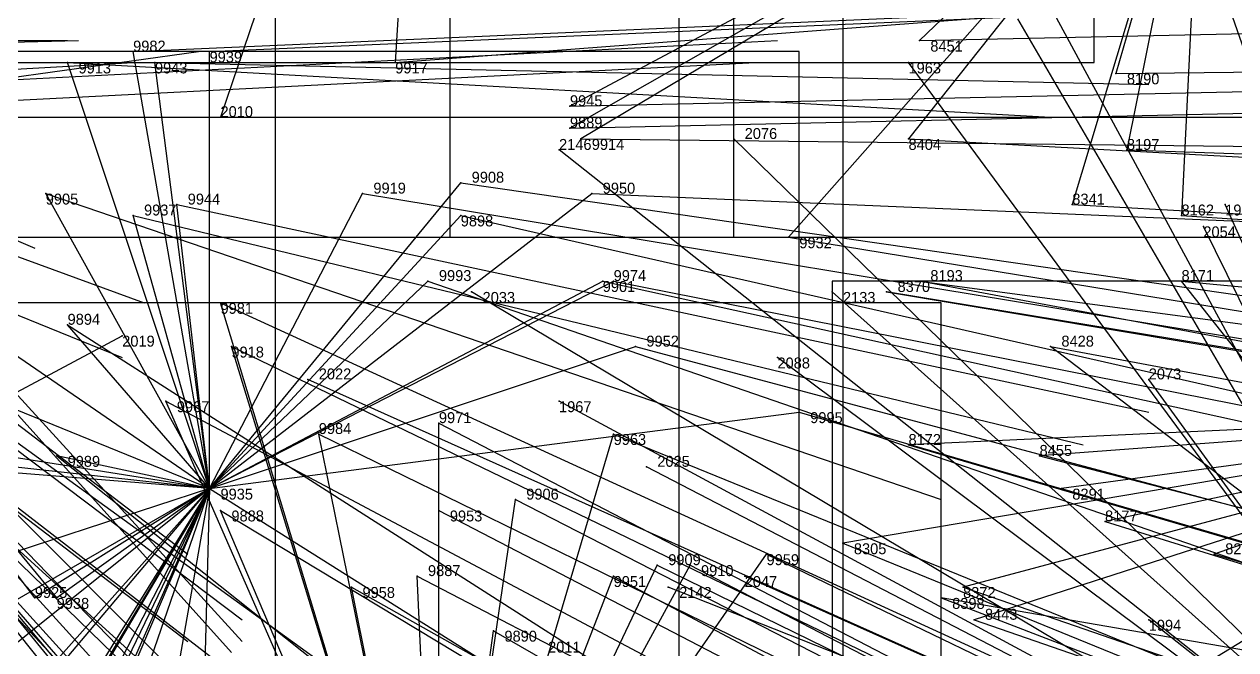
# Model space of a CAD drawing. Extents: x -0.5 to 0.59, y -0.5 to 0.59.
# Drawn here: x 0.044 to 0.155, y -0.0527 to 0.0045 of the extents above; entities that cross this region are included whole.
import ezdxf

# ---------------------------------------------------------------- set-up
doc = ezdxf.new("R2010")
doc.units = 0
for name, color, linetype in [('Clients', 3, 'CONTINUOUS'), ('Facilities', 3, 'CONTINUOUS'), ('Facilities_lines', 3, 'CONTINUOUS'), ('Min_max_boxes', 1, 'CONTINUOUS'), ('Normals', 1, 'CONTINUOUS'), ('Source_points', 5, 'CONTINUOUS'), ('Text', 3, 'CONTINUOUS')]:
    doc.layers.add(name, color=color, linetype=linetype)

msp = doc.modelspace()

# ---------------------------------------------------------------- linework, layer by layer
at = {"layer": 'Clients', "color": 5}
for p in [(0.126, 0.003, -0.316), (0.054, 0.002, -0.134), (0.061, 0.002, -0.152), (0.048, 0.001, -0.121), (0.056, 0.001, -0.139), (0.078, 0.001, -0.194), (0.125, 0.001, -1.25), (0.144, 0, -0.36), (0.094, -0.003, -0.235), (0.062, -0.004, -1.25), (0.094, -0.005, -0.235), (0.095, -0.006, -0.238), (0.109, -0.006, -1.25), (0.125, -0.006, -0.312), (0.093, -0.007, -1.25), (0.145, -0.007, -0.362), (0.046, -0.011, -0.118), (0.075, -0.011, -0.191), (0.084, -0.01, -0.212), (0.096, -0.011, -0.242), (0.058, -0.012, -0.149), (0.14, -0.012, -0.35), (0.154, -0.012, -1.25), (0.054, -0.013, -0.14), (0.084, -0.013, -0.212), (0.15, -0.013, -0.376), (0.152, -0.014, -1.25), (0.114, -0.015, -0.288), (0.081, -0.019, -0.209), (0.097, -0.019, -0.246), (0.098, -0.019, -0.249), (0.126, -0.019, -0.319), (0.15, -0.019, -0.378), (0.062, -0.021, -0.163), (0.085, -0.02, -1.25), (0.118, -0.02, -1.25), (0.123, -0.02, -0.312), (0.048, -0.023, -0.132), (0.053, -0.024, -1.25), (0.063, -0.025, -0.17), (0.1, -0.025, -0.258), (0.138, -0.025, -0.351), (0.113, -0.026, -1.25), (0.07, -0.028, -1.25), (0.147, -0.028, -1.25), (0.057, -0.03, -0.161), (0.093, -0.03, -1.25), (0.115, -0.031, -0.298), (0.082, -0.032, -0.218), (0.071, -0.033, -0.194), (0.098, -0.033, -0.258), (0.125, -0.034, -0.323), (0.047, -0.035, -0.148), (0.137, -0.035, -0.352), (0.101, -0.036, -1.25), (0.139, -0.038, -0.36), (0.089, -0.039, -0.244), (0.062, -0.04, -0.185), (0.082, -0.04, -0.228), (0.143, -0.041, -0.371), (0.119, -0.043, -0.318), (0.112, -0.044, -0.3), (0.153, -0.044, -0.398), (0.102, -0.045, -0.28), (0.105, -0.045, -0.286), (0.08, -0.046, -0.231), (0.098, -0.046, -0.27), (0.11, -0.046, -1.25), (0.074, -0.047, -0.22), (0.103, -0.047, -1.25), (0.13, -0.047, -0.346), (0.045, -0.048, -0.164), (0.047, -0.048, -0.168), (0.128, -0.048, -0.343), (0.087, -0.051, -0.253), (0.131, -0.05, -0.351), (0.147, -0.05, -1.25)]:
    msp.add_point(p, dxfattribs=at)
at = {"layer": 'Facilities', "color": 3}
msp.add_point((0.061, -0.038, -0.181), dxfattribs=at)
at = {"layer": 'Facilities_lines', "color": 3}
for p, q in [((0.112, 0.143, -1.25), (0.062, -0.004, -1.25)), ((0.081, 0.05, -0.238), (0.078, 0.001, -0.194)), ((0.152, 0.028, -0.386), (0.094, -0.005, -0.235)), ((0.152, 0.028, -0.386), (0.094, -0.003, -0.235)), ((0.152, 0.028, -0.386), (0.095, -0.006, -0.238)), ((0.152, 0.028, -0.386), (0.114, -0.015, -0.288)), ((0.152, 0.028, -0.386), (0.125, -0.006, -0.312)), ((0.152, 0.028, -0.386), (0.126, 0.003, -0.316)), ((0.152, 0.028, -0.386), (0.14, -0.012, -0.35)), ((0.152, 0.028, -0.386), (0.144, 0, -0.36)), ((0.152, 0.028, -0.386), (0.145, -0.007, -0.362)), ((0.152, 0.028, -0.386), (0.15, -0.013, -0.376)), ((0.184, -0.079, -1.25), (0.153, 0.01, -1.25)), ((0.184, -0.079, -1.25), (0.137, 0.008, -1.25)), ((0.184, -0.079, -1.25), (0.135, 0.005, -1.25)), ((0.061, -0.038, -0.181), (0.054, 0.002, -0.134)), ((0.061, -0.038, -0.181), (0.061, 0.002, -0.152)), ((0.061, -0.038, -0.181), (0.048, 0.001, -0.121)), ((0.061, -0.038, -0.181), (0.056, 0.001, -0.139)), ((0.184, -0.079, -1.25), (0.125, 0.001, -1.25)), ((0.061, -0.038, -0.181), (0.01, -0.003, -0.025)), ((0.184, -0.079, -1.25), (0.109, -0.006, -1.25)), ((0.184, -0.079, -1.25), (0.093, -0.007, -1.25)), ((0.061, -0.038, -0.181), (0.046, -0.011, -0.118)), ((0.061, -0.038, -0.181), (0.084, -0.01, -0.212)), ((0.061, -0.038, -0.181), (0.075, -0.011, -0.191)), ((0.061, -0.038, -0.181), (0.096, -0.011, -0.242)), ((0.061, -0.038, -0.181), (0.058, -0.012, -0.149)), ((0.184, -0.079, -1.25), (0.154, -0.012, -1.25)), ((0.061, -0.038, -0.181), (0.054, -0.013, -0.14)), ((0.061, -0.038, -0.181), (0.084, -0.013, -0.212)), ((0.184, -0.079, -1.25), (0.152, -0.014, -1.25)), ((0.061, -0.038, -0.181), (0.097, -0.019, -0.246)), ((0.061, -0.038, -0.181), (0.098, -0.019, -0.249)), ((0.061, -0.038, -0.181), (0.081, -0.019, -0.209)), ((0.19, -0.031, -0.482), (0.126, -0.019, -0.319)), ((0.18, -0.057, -0.472), (0.15, -0.019, -0.378)), ((0.082, -0.087, -0.3), (0.062, -0.021, -0.163)), ((0.184, -0.079, -1.25), (0.085, -0.02, -1.25)), ((0.184, -0.079, -1.25), (0.118, -0.02, -1.25)), ((0.19, -0.031, -0.482), (0.123, -0.02, -0.312)), ((0.061, -0.038, -0.181), (0.048, -0.023, -0.132)), ((-0.089, -0.1, -1.25), (0.053, -0.024, -1.25)), ((0.061, -0.038, -0.181), (0.1, -0.025, -0.258)), ((0.082, -0.087, -0.3), (0.063, -0.025, -0.17)), ((0.18, -0.057, -0.472), (0.138, -0.025, -0.351)), ((0.184, -0.079, -1.25), (0.113, -0.026, -1.25)), ((0.061, -0.038, -0.181), (0.034, -0.027, -0.108)), ((0.184, -0.079, -1.25), (0.07, -0.028, -1.25)), ((0.184, -0.079, -1.25), (0.147, -0.028, -1.25)), ((0.082, -0.087, -0.3), (0.057, -0.03, -0.161)), ((0.061, -0.038, -0.181), (0.115, -0.031, -0.298)), ((0.184, -0.079, -1.25), (0.093, -0.03, -1.25)), ((0.19, -0.031, -0.482), (0.119, -0.043, -0.318)), ((0.19, -0.031, -0.482), (0.125, -0.034, -0.323)), ((0.19, -0.031, -0.482), (0.13, -0.047, -0.346)), ((0.19, -0.031, -0.482), (0.131, -0.05, -0.351)), ((0.19, -0.031, -0.482), (0.137, -0.035, -0.352)), ((0.19, -0.031, -0.482), (0.139, -0.038, -0.36)), ((0.19, -0.031, -0.482), (0.143, -0.041, -0.371)), ((0.19, -0.031, -0.482), (0.144, -0.059, -0.389)), ((0.19, -0.031, -0.482), (0.153, -0.044, -0.398)), ((0.082, -0.087, -0.3), (0.082, -0.032, -0.218)), ((0.082, -0.087, -0.3), (0.071, -0.033, -0.194)), ((0.082, -0.087, -0.3), (0.098, -0.033, -0.258)), ((0.061, -0.038, -0.181), (0.036, -0.034, -0.123)), ((0.061, -0.038, -0.181), (0.024, -0.035, -0.105)), ((0.061, -0.038, -0.181), (0.034, -0.035, -0.122)), ((0.061, -0.038, -0.181), (0.047, -0.035, -0.148)), ((0.184, -0.079, -1.25), (0.101, -0.036, -1.25)), ((0.061, -0.038, -0.181), (0.018, -0.052, -0.139)), ((0.061, -0.038, -0.181), (0.028, -0.057, -0.159)), ((0.061, -0.038, -0.181), (0.036, -0.066, -0.188)), ((0.061, -0.038, -0.181), (0.039, -0.064, -0.188)), ((0.061, -0.038, -0.181), (0.041, -0.054, -0.169)), ((0.061, -0.038, -0.181), (0.043, -0.067, -0.199)), ((0.061, -0.038, -0.181), (0.045, -0.048, -0.164)), ((0.061, -0.038, -0.181), (0.046, -0.063, -0.195)), ((0.061, -0.038, -0.181), (0.047, -0.048, -0.168)), ((0.061, -0.038, -0.181), (0.047, -0.067, -0.205)), ((0.061, -0.038, -0.181), (0.047, -0.065, -0.199)), ((0.061, -0.038, -0.181), (0.048, -0.06, -0.192)), ((0.061, -0.038, -0.181), (0.049, -0.065, -0.204)), ((0.061, -0.038, -0.181), (0.052, -0.059, -0.195)), ((0.061, -0.038, -0.181), (0.052, -0.064, -0.207)), ((0.061, -0.038, -0.181), (0.055, -0.072, -0.226)), ((0.061, -0.038, -0.181), (0.06, -0.076, -0.242)), ((0.082, -0.087, -0.3), (0.089, -0.039, -0.244)), ((0.082, -0.087, -0.3), (0.062, -0.04, -0.185)), ((0.082, -0.087, -0.3), (0.082, -0.04, -0.228)), ((0.082, -0.087, -0.3), (0.112, -0.044, -0.3)), ((0.082, -0.087, -0.3), (0.102, -0.045, -0.28)), ((0.082, -0.087, -0.3), (0.105, -0.045, -0.286)), ((0.082, -0.087, -0.3), (0.08, -0.046, -0.231)), ((0.082, -0.087, -0.3), (0.098, -0.046, -0.27)), ((0.184, -0.079, -1.25), (0.11, -0.046, -1.25)), ((0.082, -0.087, -0.3), (0.074, -0.047, -0.22)), ((0.184, -0.079, -1.25), (0.103, -0.047, -1.25)), ((0.18, -0.057, -0.472), (0.128, -0.048, -0.343)), ((0.082, -0.087, -0.3), (0.087, -0.051, -0.253)), ((0.184, -0.079, -1.25), (0.147, -0.05, -1.25))]:
    msp.add_line(p, q, dxfattribs=at)
at = {"layer": 'Min_max_boxes', "color": 1}
for p, q in [((0.109, -0.015, -0.354), (0.109, 0.13, -0.354)), ((0.109, -0.015, -0.056), (0.109, 0.13, -0.056)), ((0.142, 0.001, -0.4), (0.142, 0.1, -0.4)), ((0.142, 0.001, -0.107), (0.142, 0.1, -0.107)), ((0.083, 0.071, -0.477), (0.083, -0.015, -0.477)), ((0.083, 0.071, -0.226), (0.083, -0.015, -0.226)), ((0.104, -0.236, -1.25), (0.104, 0.035, -1.25)), ((0.104, -0.236, -1.25), (0.104, 0.035, -1.25)), ((0.067, 0.034, -1.25), (0.067, -0.175, -1.25)), ((0.067, 0.034, -1.25), (0.067, -0.175, -1.25)), ((0.119, 0.016, -0.635), (0.119, -0.075, -0.635)), ((0.119, 0.016, -0.312), (0.119, -0.075, -0.312)), ((0.115, 0.002, -0.298), (0.01, 0.002, -0.298)), ((0.115, 0.002, -0.025), (0.01, 0.002, -0.025)), ((0.115, -0.076, -0.298), (0.115, 0.002, -0.298)), ((0.115, -0.076, -0.025), (0.115, 0.002, -0.025)), ((0.115, 0.002, -0.298), (0.115, 0.002, -0.025)), ((0.015, 0.001, -0.4), (0.142, 0.001, -0.4)), ((0.015, 0.001, -0.107), (0.142, 0.001, -0.107)), ((0.142, 0.001, -0.4), (0.142, 0.001, -0.107)), ((0, -0.004, -1.25), (0.18, -0.004, -1.25)), ((0, -0.004, -1.25), (0.18, -0.004, -1.25)), ((0.011, -0.015, -0.354), (0.109, -0.015, -0.354)), ((0.011, -0.015, -0.056), (0.109, -0.015, -0.056)), ((0.083, -0.015, -0.477), (0.178, -0.015, -0.477)), ((0.083, -0.015, -0.226), (0.178, -0.015, -0.226)), ((0.083, -0.015, -0.477), (0.083, -0.015, -0.226)), ((0.109, -0.015, -0.354), (0.109, -0.015, -0.056)), ((0.248, -0.019, -0.633), (0.118, -0.019, -0.633)), ((0.118, -0.019, -0.633), (0.118, -0.114, -0.633)), ((0.248, -0.019, -0.326), (0.118, -0.019, -0.326)), ((0.118, -0.019, -0.326), (0.118, -0.114, -0.326)), ((0.118, -0.019, -0.633), (0.118, -0.019, -0.326)), ((0.128, -0.021, -0.41), (0.023, -0.021, -0.41)), ((0.128, -0.021, -0.152), (0.023, -0.021, -0.152)), ((0.128, -0.135, -0.41), (0.128, -0.021, -0.41)), ((0.128, -0.135, -0.152), (0.128, -0.021, -0.152)), ((0.128, -0.021, -0.41), (0.128, -0.021, -0.152))]:
    msp.add_line(p, q, dxfattribs=at)
at = {"layer": 'Normals', "color": 1}
for p, q in [((0.045, -0.048, -0.164), (-0.009, 0.023, -0.21)), ((-0.039, 0.02, -0.11), (0.045, -0.016, -0.15)), ((0.047, -0.048, -0.168), (-0.009, 0.02, -0.214)), ((0, 0.017, -0.042), (0.063, -0.053, -0.077)), ((0.001, 0.017, -0.042), (0.064, -0.052, -0.077)), ((-0.013, 0.011, -0.043), (0.059, -0.044, -0.085)), ((-0.027, 0.009, -0.07), (0.055, -0.021, -0.12)), ((0.052, -0.059, -0.195), (-0.011, 0.008, -0.235)), ((0.078, 0.001, -0.194), (0.17, 0.008, -0.156)), ((-0.026, 0.006, -0.067), (0.053, -0.026, -0.119)), ((0.054, 0.002, -0.134), (0.145, 0.006, -0.093)), ((0.061, 0.002, -0.152), (0.154, 0.006, -0.115)), ((-0.009, 0.005, -0.026), (0.064, -0.05, -0.067)), ((0.126, 0.003, -0.316), (0.219, 0.005, -0.277)), ((-0.043, 0.003, -0.109), (0.048, 0.003, -0.149)), ((-0.039, 0.001, -0.098), (0.049, 0.003, -0.145)), ((-0.013, 0.003, -0.034), (0.059, -0.052, -0.076)), ((0.015, -0.002, -0.038), (0.113, 0.003, -0.02)), ((-0.027, -0.01, -0.072), (0.06, 0.002, -0.12)), ((-0.036, -0.004, -0.09), (0.054, 0.001, -0.134)), ((0.013, -0.004, -0.035), (0.111, 0.001, -0.016)), ((0.048, 0.001, -0.121), (0.138, -0.004, -0.076)), ((0.056, 0.001, -0.139), (0.147, -0.001, -0.098)), ((0.125, 0.001, -1.25), (0.125, 0.001, -1.15)), ((0.144, 0, -0.36), (0.237, 0.001, -0.322)), ((0.094, -0.003, -0.235), (0.186, -0.001, -0.196)), ((0.094, -0.005, -0.235), (0.186, -0.003, -0.196)), ((0.062, -0.004, -1.25), (0.062, -0.004, -1.15)), ((0.095, -0.006, -0.238), (0.187, -0.007, -0.199)), ((0.109, -0.006, -1.25), (0.109, -0.006, -1.15)), ((0.125, -0.006, -0.312), (0.217, -0.011, -0.273)), ((0.093, -0.007, -1.25), (0.093, -0.007, -1.15)), ((0.145, -0.007, -0.362), (0.237, -0.01, -0.324)), ((0.046, -0.011, -0.118), (0.128, -0.039, -0.069)), ((0.075, -0.011, -0.191), (0.166, -0.026, -0.15)), ((0.084, -0.01, -0.212), (0.174, -0.023, -0.171)), ((0.096, -0.011, -0.242), (0.19, -0.015, -0.206)), ((0.058, -0.012, -0.149), (0.147, -0.031, -0.106)), ((0.14, -0.012, -0.35), (0.231, -0.017, -0.311)), ((0.154, -0.012, -1.25), (0.154, -0.012, -1.15)), ((0.054, -0.013, -0.14), (0.141, -0.034, -0.094)), ((0.084, -0.013, -0.212), (0.172, -0.033, -0.169)), ((0.15, -0.013, -0.376), (0.242, -0.019, -0.339)), ((0.152, -0.014, -1.25), (0.152, -0.014, -1.15)), ((0.074, -0.082, -0.278), (0.013, -0.015, -0.318)), ((0.017, -0.015, -0.056), (0.112, -0.015, -0.027)), ((0.114, -0.015, -0.288), (0.206, -0.03, -0.251)), ((0.078, -0.084, -0.286), (0.016, -0.016, -0.326)), ((0.075, -0.087, -0.287), (0.016, -0.017, -0.327)), ((0.073, -0.088, -0.287), (0.016, -0.017, -0.328)), ((0.083, -0.083, -0.294), (0.017, -0.019, -0.332)), ((0.081, -0.019, -0.209), (0.168, -0.049, -0.168)), ((0.097, -0.019, -0.246), (0.188, -0.039, -0.21)), ((0.098, -0.019, -0.249), (0.189, -0.037, -0.213)), ((0.126, -0.019, -0.319), (0.216, -0.031, -0.277)), ((0.15, -0.019, -0.378), (0.242, -0.028, -0.34)), ((0.062, -0.021, -0.163), (0.145, -0.059, -0.122)), ((0.085, -0.02, -1.25), (0.085, -0.02, -1.15)), ((0.118, -0.02, -1.25), (0.118, -0.02, -1.15)), ((0.123, -0.02, -0.312), (0.213, -0.035, -0.271)), ((0.092, -0.089, -0.32), (0.026, -0.023, -0.357)), ((0.048, -0.023, -0.132), (0.12, -0.069, -0.081)), ((0.053, -0.024, -1.25), (0.053, -0.024, -1.15)), ((0.091, -0.092, -0.324), (0.026, -0.025, -0.36)), ((0.063, -0.025, -0.17), (0.146, -0.065, -0.13)), ((0.1, -0.025, -0.258), (0.19, -0.049, -0.222)), ((0.138, -0.025, -0.351), (0.229, -0.042, -0.314)), ((0.113, -0.026, -1.25), (0.113, -0.026, -1.15)), ((0.034, -0.027, -0.108), (0.106, -0.079, -0.063)), ((0.086, -0.098, -0.327), (0.025, -0.028, -0.362)), ((0.07, -0.028, -1.25), (0.07, -0.028, -1.15)), ((0.147, -0.028, -1.25), (0.147, -0.028, -1.15)), ((0.057, -0.03, -0.161), (0.138, -0.073, -0.12)), ((0.093, -0.03, -1.25), (0.093, -0.03, -1.15)), ((0.115, -0.031, -0.298), (0.204, -0.057, -0.259)), ((0.082, -0.032, -0.218), (0.163, -0.074, -0.179)), ((0.071, -0.033, -0.194), (0.153, -0.073, -0.156)), ((0.098, -0.033, -0.258), (0.184, -0.068, -0.221)), ((0.036, -0.034, -0.123), (0.106, -0.088, -0.076)), ((0.125, -0.034, -0.323), (0.214, -0.06, -0.285)), ((0.034, -0.035, -0.122), (0.099, -0.094, -0.074)), ((0.047, -0.035, -0.148), (0.115, -0.089, -0.098)), ((0.137, -0.035, -0.352), (0.226, -0.058, -0.314)), ((0.091, -0.108, -0.352), (0.032, -0.036, -0.39)), ((0.101, -0.036, -1.25), (0.101, -0.036, -1.15)), ((0.061, -0.038, -0.181), (0.139, -0.087, -0.141)), ((0.139, -0.038, -0.36), (0.227, -0.064, -0.321)), ((0.089, -0.039, -0.244), (0.171, -0.081, -0.203)), ((0.062, -0.04, -0.185), (0.14, -0.087, -0.143)), ((0.082, -0.04, -0.228), (0.163, -0.082, -0.187)), ((0.143, -0.041, -0.371), (0.23, -0.068, -0.332)), ((0.119, -0.043, -0.318), (0.205, -0.078, -0.28)), ((0.112, -0.044, -0.3), (0.195, -0.084, -0.263)), ((0.153, -0.044, -0.398), (0.242, -0.07, -0.361)), ((0.102, -0.045, -0.28), (0.186, -0.086, -0.243)), ((0.105, -0.045, -0.286), (0.188, -0.088, -0.25)), ((0.08, -0.046, -0.231), (0.161, -0.088, -0.19)), ((0.098, -0.046, -0.27), (0.179, -0.089, -0.231)), ((0.11, -0.046, -1.25), (0.11, -0.046, -1.15)), ((0.074, -0.047, -0.22), (0.154, -0.092, -0.181)), ((0.103, -0.047, -1.25), (0.103, -0.047, -1.15)), ((0.13, -0.047, -0.346), (0.217, -0.077, -0.307)), ((0.128, -0.048, -0.343), (0.214, -0.081, -0.303)), ((0.087, -0.051, -0.253), (0.167, -0.097, -0.213)), ((0.131, -0.05, -0.351), (0.218, -0.08, -0.312)), ((0.147, -0.05, -1.25), (0.147, -0.05, -1.15))]:
    msp.add_line(p, q, dxfattribs=at)
at = {"layer": 'Source_points', "color": 5}
for p in [(0.126, 0.003, -0.316), (0.054, 0.002, -0.134), (0.061, 0.002, -0.152), (0.048, 0.001, -0.121), (0.056, 0.001, -0.139), (0.078, 0.001, -0.194), (0.125, 0.001, -1.25), (0.144, 0, -0.36), (0.094, -0.003, -0.235), (0.062, -0.004, -1.25), (0.094, -0.005, -0.235), (0.095, -0.006, -0.238), (0.109, -0.006, -1.25), (0.125, -0.006, -0.312), (0.093, -0.007, -1.25), (0.145, -0.007, -0.362), (0.046, -0.011, -0.118), (0.075, -0.011, -0.191), (0.084, -0.01, -0.212), (0.096, -0.011, -0.242), (0.058, -0.012, -0.149), (0.14, -0.012, -0.35), (0.154, -0.012, -1.25), (0.054, -0.013, -0.14), (0.084, -0.013, -0.212), (0.15, -0.013, -0.376), (0.152, -0.014, -1.25), (0.114, -0.015, -0.288), (0.081, -0.019, -0.209), (0.097, -0.019, -0.246), (0.098, -0.019, -0.249), (0.126, -0.019, -0.319), (0.15, -0.019, -0.378), (0.062, -0.021, -0.163), (0.085, -0.02, -1.25), (0.118, -0.02, -1.25), (0.123, -0.02, -0.312), (0.048, -0.023, -0.132), (0.053, -0.024, -1.25), (0.063, -0.025, -0.17), (0.1, -0.025, -0.258), (0.138, -0.025, -0.351), (0.113, -0.026, -1.25), (0.07, -0.028, -1.25), (0.147, -0.028, -1.25), (0.057, -0.03, -0.161), (0.093, -0.03, -1.25), (0.115, -0.031, -0.298), (0.082, -0.032, -0.218), (0.071, -0.033, -0.194), (0.098, -0.033, -0.258), (0.125, -0.034, -0.323), (0.047, -0.035, -0.148), (0.137, -0.035, -0.352), (0.101, -0.036, -1.25), (0.061, -0.038, -0.181), (0.139, -0.038, -0.36), (0.089, -0.039, -0.244), (0.062, -0.04, -0.185), (0.082, -0.04, -0.228), (0.143, -0.041, -0.371), (0.119, -0.043, -0.318), (0.112, -0.044, -0.3), (0.153, -0.044, -0.398), (0.102, -0.045, -0.28), (0.105, -0.045, -0.286), (0.08, -0.046, -0.231), (0.098, -0.046, -0.27), (0.11, -0.046, -1.25), (0.074, -0.047, -0.22), (0.103, -0.047, -1.25), (0.13, -0.047, -0.346), (0.045, -0.048, -0.164), (0.047, -0.048, -0.168), (0.128, -0.048, -0.343), (0.087, -0.051, -0.253), (0.131, -0.05, -0.351), (0.147, -0.05, -1.25)]:
    msp.add_point(p, dxfattribs=at)

# ---------------------------------------------------------------- texts
at = {"layer": 'Text', "color": 3}
for s, p in [('9982', (0.054, 0.002, -0.134)), ('8451', (0.127, 0.002, -0.316)), ('9939', (0.061, 0.001, -0.152)), ('9913', (0.049, 0, -0.121)), ('9943', (0.056, 0, -0.139)), ('9917', (0.078, 0, -0.194)), ('1963', (0.125, 0, -1.25)), ('8190', (0.145, -0.001, -0.36)), ('9945', (0.094, -0.003, -0.235)), ('2010', (0.062, -0.004, -1.25)), ('9889', (0.094, -0.005, -0.235)), ('2076', (0.11, -0.006, -1.25)), ('2146', (0.093, -0.007, -1.25)), ('9914', (0.096, -0.007, -0.238)), ('8404', (0.125, -0.007, -0.312)), ('8197', (0.145, -0.007, -0.362)), ('9908', (0.085, -0.01, -0.212)), ('9905', (0.046, -0.012, -0.118)), ('9944', (0.059, -0.012, -0.149)), ('9919', (0.076, -0.011, -0.191)), ('9950', (0.097, -0.011, -0.242)), ('8341', (0.14, -0.012, -0.35)), ('9937', (0.055, -0.013, -0.14)), ('8162', (0.15, -0.013, -0.376)), ('1973', (0.154, -0.013, -1.25)), ('9898', (0.084, -0.014, -0.212)), ('2054', (0.152, -0.015, -1.25)), ('9932', (0.115, -0.016, -0.288)), ('9993', (0.082, -0.019, -0.209)), ('9974', (0.098, -0.019, -0.249)), ('8193', (0.127, -0.019, -0.319)), ('8171', (0.15, -0.019, -0.378)), ('9901', (0.097, -0.02, -0.246)), ('8370', (0.124, -0.02, -0.312)), ('9981', (0.062, -0.022, -0.163)), ('2033', (0.086, -0.021, -1.25)), ('2133', (0.119, -0.021, -1.25)), ('9894', (0.048, -0.023, -0.132)), ('2019', (0.053, -0.025, -1.25)), ('9952', (0.101, -0.025, -0.258)), ('8428', (0.139, -0.025, -0.351)), ('9918', (0.063, -0.026, -0.17)), ('2088', (0.113, -0.027, -1.25)), ('2022', (0.071, -0.028, -1.25)), ('2073', (0.147, -0.028, -1.25)), ('9967', (0.058, -0.031, -0.161)), ('9971', (0.082, -0.032, -0.218)), ('1967', (0.093, -0.031, -1.25)), ('9995', (0.116, -0.032, -0.298)), ('9984', (0.071, -0.033, -0.194)), ('9963', (0.098, -0.034, -0.258)), ('8172', (0.125, -0.034, -0.323)), ('8455', (0.137, -0.035, -0.352)), ('9989', (0.048, -0.036, -0.148)), ('2025', (0.102, -0.036, -1.25)), ('9935', (0.062, -0.039, -0.181)), ('9906', (0.09, -0.039, -0.244)), ('8291', (0.14, -0.039, -0.36)), ('9888', (0.063, -0.041, -0.185)), ('9953', (0.083, -0.041, -0.228)), ('8177', (0.143, -0.041, -0.371)), ('8305', (0.12, -0.044, -0.318)), ('8201', (0.154, -0.044, -0.398)), ('9909', (0.103, -0.045, -0.28)), ('9959', (0.112, -0.045, -0.3)), ('9887', (0.081, -0.046, -0.231)), ('9910', (0.106, -0.046, -0.286)), ('9951', (0.098, -0.047, -0.27)), ('2047', (0.11, -0.047, -1.25)), ('9925', (0.045, -0.048, -0.164)), ('9958', (0.075, -0.048, -0.22)), ('2142', (0.104, -0.048, -1.25)), ('8372', (0.13, -0.048, -0.346)), ('9938', (0.047, -0.049, -0.168)), ('8398', (0.129, -0.049, -0.343)), ('8443', (0.132, -0.05, -0.351)), ('9890', (0.088, -0.052, -0.253)), ('1994', (0.147, -0.051, -1.25)), ('2011', (0.092, -0.053, -1.25))]:
    msp.add_text(s, height=0.001, dxfattribs=at).set_placement(p)

doc.saveas('drawing.dxf')
